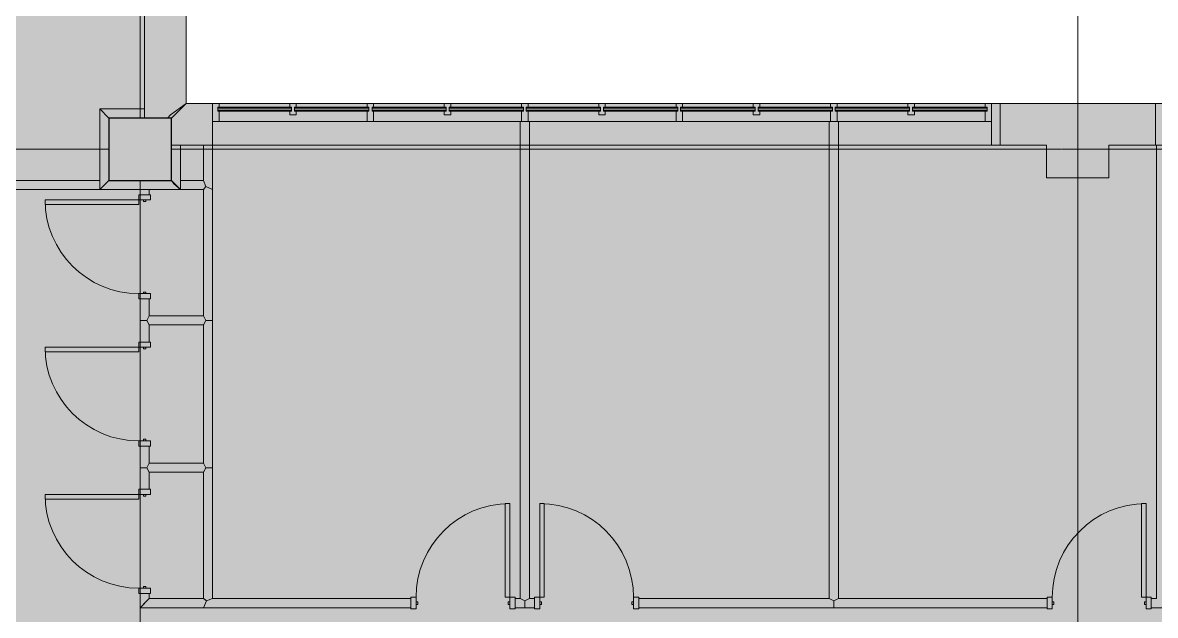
# Model space of a CAD drawing. Header units: inches. Extents: x -4451 to 2809, y -40 to 2719.
# Drawn here: x -2922.8 to -2487.9, y 1899.9 to 2127.7 of the extents above; entities that cross this region are included whole.
import ezdxf

# ---------------------------------------------------------------- set-up
doc = ezdxf.new("R2010")
doc.units = ezdxf.units.IN
doc.header["$MEASUREMENT"] = 0
doc.linetypes.add('IMPORT-CENTER2', pattern=[1.6875, 1.125, -0.1875, 0.1875, -0.1875])
doc.linetypes.add('IMPORT-CENTER2 _2_', pattern=[1.125, 0.75, -0.125, 0.125, -0.125])
for name, color, linetype, lineweight in [('7th Floor_dwg', 8, 'Continuous', 9), ('A-Bldg-Patt', 7, 'Continuous', 9), ('A-DETL-GENF', 92, 'Continuous', 9), ('A-DETL-THIN', 151, 'Continuous', 9), ('A-Door-Exst', 7, 'Continuous', 9), ('A-Glaz-Bldg', 7, 'Continuous', 9), ('A-Grid', 7, 'IMPORT-CENTER2', 9), ('A-Wall-Bldg', 7, 'Continuous', 9), ('A-Wall-Exst', 7, 'Continuous', 9), ('A-WALL-PATT', 111, 'Continuous', 18), ('core model_dwg', 8, 'Continuous', 9), ('S-COLS', 52, 'Continuous', 18)]:
    doc.layers.add(name, color=color, linetype=linetype, lineweight=lineweight)

# ---------------------------------------------------------------- blocks, each defined once
blk = doc.blocks.new('7th Floor_dwg-6970059-Level 07 DEMOLITION PLAN')
at = {"layer": 'A-Bldg-Patt'}
blk.add_hatch(color=256, dxfattribs=at).paths.add_polyline_path([(-2529.72, 2068.08), (-2505.72, 2068.08), (-2505.72, 2080.71), (-2487.9, 2080.71), (-2487.9, 2096.71), (-2547.53, 2096.71), (-2547.53, 2080.71), (-2529.72, 2080.71)], flags=0)
at = {"layer": 'A-Door-Exst', "flags": 128}
for points in [[(-2873.72, 2059.58), (-2873.72, 2061.58), (-2878.22, 2061.58), (-2878.22, 2059.58)], [(-2878.22, 2059.58), (-2878.22, 2057.83), (-2914.22, 2057.83), (-2914.22, 2059.58)], [(-2875.47, 2059.58), (-2875.47, 2058.96), (-2876.47, 2058.96), (-2876.47, 2059.58)], [(-2873.72, 2023.58), (-2873.72, 2021.58), (-2878.22, 2021.58), (-2878.22, 2023.58)], [(-2875.47, 2023.58), (-2875.47, 2024.21), (-2876.47, 2024.21), (-2876.47, 2023.58)], [(-2873.72, 2002.99), (-2873.72, 2004.99), (-2878.22, 2004.99), (-2878.22, 2002.99)], [(-2878.22, 2002.99), (-2878.22, 2001.24), (-2914.22, 2001.24), (-2914.22, 2002.99)], [(-2875.47, 2002.99), (-2875.47, 2002.36), (-2876.47, 2002.36), (-2876.47, 2002.99)], [(-2873.72, 1966.99), (-2873.72, 1964.99), (-2878.22, 1964.99), (-2878.22, 1966.99)], [(-2875.47, 1966.99), (-2875.47, 1967.61), (-2876.47, 1967.61), (-2876.47, 1966.99)], [(-2873.72, 1946.39), (-2873.72, 1948.39), (-2878.22, 1948.39), (-2878.22, 1946.39)], [(-2878.22, 1946.39), (-2878.22, 1944.64), (-2914.22, 1944.64), (-2914.22, 1946.39)], [(-2875.47, 1946.39), (-2875.47, 1945.76), (-2876.47, 1945.76), (-2876.47, 1946.39)], [(-2735.76, 1906.89), (-2737.51, 1906.89), (-2737.51, 1942.89), (-2735.76, 1942.89)], [(-2724.26, 1906.89), (-2722.51, 1906.89), (-2722.51, 1942.89), (-2724.26, 1942.89)], [(-2491.49, 1906.89), (-2493.24, 1906.89), (-2493.24, 1942.89), (-2491.49, 1942.89)], [(-2873.72, 1910.39), (-2873.72, 1908.39), (-2878.22, 1908.39), (-2878.22, 1910.39)], [(-2875.47, 1910.39), (-2875.47, 1911.01), (-2876.47, 1911.01), (-2876.47, 1910.39)], [(-2771.76, 1902.39), (-2773.76, 1902.39), (-2773.76, 1906.89), (-2771.76, 1906.89)], [(-2771.76, 1904.14), (-2771.13, 1904.14), (-2771.13, 1905.14), (-2771.76, 1905.14)], [(-2735.76, 1904.14), (-2736.38, 1904.14), (-2736.38, 1905.14), (-2735.76, 1905.14)], [(-2735.76, 1902.39), (-2733.76, 1902.39), (-2733.76, 1906.89), (-2735.76, 1906.89)], [(-2724.26, 1902.39), (-2726.26, 1902.39), (-2726.26, 1906.89), (-2724.26, 1906.89)], [(-2724.26, 1904.14), (-2723.63, 1904.14), (-2723.63, 1905.14), (-2724.26, 1905.14)], [(-2688.26, 1904.14), (-2688.88, 1904.14), (-2688.88, 1905.14), (-2688.26, 1905.14)], [(-2688.26, 1902.39), (-2686.26, 1902.39), (-2686.26, 1906.89), (-2688.26, 1906.89)], [(-2527.49, 1902.39), (-2529.49, 1902.39), (-2529.49, 1906.89), (-2527.49, 1906.89)], [(-2527.49, 1904.14), (-2526.87, 1904.14), (-2526.87, 1905.14), (-2527.49, 1905.14)], [(-2491.49, 1904.14), (-2492.12, 1904.14), (-2492.12, 1905.14), (-2491.49, 1905.14)], [(-2491.49, 1902.39), (-2489.49, 1902.39), (-2489.49, 1906.89), (-2491.49, 1906.89)]]:
    blk.add_lwpolyline(points, close=True, dxfattribs=at)
at = {"layer": 'A-Door-Exst'}
for centre, start, end in [((-2878.22, 2059.58), 180, 270), ((-2878.22, 2002.99), 180, 270), ((-2878.22, 1946.39), 180, 270), ((-2735.76, 1906.89), 90, 180), ((-2724.26, 1906.89), 0, 90), ((-2491.49, 1906.89), 90, 180)]:
    blk.add_arc(centre, 36, start, end, dxfattribs=at)
at = {"layer": 'A-Glaz-Bldg'}
for p, q in [((-2849.9, 2096.71), (-2550.78, 2096.71)), ((-2847.91, 2094.83), (-2819.56, 2094.83)), ((-2847.91, 2094.08), (-2819.56, 2094.08)), ((-2818.43, 2094.83), (-2789.83, 2094.83)), ((-2818.43, 2094.08), (-2789.83, 2094.08)), ((-2788.58, 2094.83), (-2760.23, 2094.83)), ((-2788.58, 2094.08), (-2760.23, 2094.08)), ((-2759.11, 2094.83), (-2730.51, 2094.83)), ((-2759.11, 2094.08), (-2730.51, 2094.08)), ((-2729.51, 2094.83), (-2700.91, 2094.83)), ((-2729.51, 2094.08), (-2700.91, 2094.08)), ((-2699.78, 2094.83), (-2671.24, 2094.83)), ((-2699.78, 2094.08), (-2671.24, 2094.08)), ((-2670.18, 2094.83), (-2641.58, 2094.83)), ((-2670.18, 2094.08), (-2641.58, 2094.08)), ((-2611.85, 2094.83), (-2640.45, 2094.83)), ((-2611.85, 2094.08), (-2640.45, 2094.08)), ((-2610.85, 2094.83), (-2582.25, 2094.83)), ((-2610.85, 2094.08), (-2582.25, 2094.08)), ((-2552.52, 2094.83), (-2581.12, 2094.83)), ((-2552.52, 2094.08), (-2581.12, 2094.08)), ((-2847.41, 2089.71), (-2553.27, 2089.71)), ((-2849.9, 2080.71), (-2550.78, 2080.71))]:
    blk.add_line(p, q, dxfattribs=at)
at = {"layer": 'A-Glaz-Bldg', "flags": 128}
for points in [[(-2847.41, 2095.21), (-2847.41, 2096.71), (-2849.91, 2096.71), (-2849.91, 2089.71), (-2847.41, 2089.71), (-2847.41, 2093.71)], [(-2847.41, 2096.71), (-2553.27, 2096.71), (-2553.27, 2095.21)], [(-2820.29, 2093.71), (-2819.56, 2093.71), (-2819.56, 2095.21), (-2820.25, 2095.21), (-2820.25, 2096.71), (-2817.75, 2096.71), (-2817.75, 2095.21), (-2818.43, 2095.21)], [(-2790.58, 2095.21), (-2790.58, 2096.71), (-2788.08, 2096.71), (-2788.08, 2095.21)], [(-2760.97, 2093.71), (-2760.23, 2093.71), (-2760.23, 2095.21), (-2760.92, 2095.21), (-2760.92, 2096.71), (-2758.42, 2096.71), (-2758.42, 2095.21), (-2759.11, 2095.21)], [(-2731.26, 2095.21), (-2731.26, 2096.71), (-2728.76, 2096.71), (-2728.76, 2095.21)], [(-2699.05, 2093.71), (-2699.78, 2093.71), (-2699.78, 2095.21), (-2699.09, 2095.21), (-2699.09, 2096.71), (-2701.59, 2096.71), (-2701.59, 2095.21), (-2700.91, 2095.21), (-2700.91, 2093.71), (-2701.64, 2093.71)], [(-2669.43, 2093.71), (-2669.43, 2089.71), (-2671.93, 2089.71), (-2671.93, 2093.71), (-2671.24, 2093.71), (-2671.24, 2095.21), (-2671.93, 2095.21), (-2671.93, 2096.71), (-2669.43, 2096.71), (-2669.43, 2095.21)], [(-2642.26, 2093.71), (-2642.26, 2092.3), (-2639.76, 2092.3), (-2639.76, 2093.71), (-2640.45, 2093.71), (-2640.45, 2095.21), (-2639.76, 2095.21), (-2639.76, 2096.71), (-2642.26, 2096.71), (-2642.26, 2095.21), (-2641.58, 2095.21), (-2641.58, 2093.71), (-2642.31, 2093.71)], [(-2610.1, 2093.71), (-2610.1, 2089.71), (-2612.6, 2089.71), (-2612.6, 2093.71), (-2611.91, 2093.71), (-2611.91, 2095.21), (-2612.6, 2095.21), (-2612.6, 2096.71), (-2610.1, 2096.71), (-2610.1, 2095.21)], [(-2582.98, 2093.71), (-2582.25, 2093.71), (-2582.25, 2095.21), (-2582.94, 2095.21), (-2582.94, 2096.71), (-2580.44, 2096.71), (-2580.44, 2095.21), (-2581.12, 2095.21), (-2581.12, 2093.71), (-2580.44, 2093.71), (-2580.44, 2092.3), (-2582.94, 2092.3), (-2582.94, 2093.71)], [(-2553.27, 2096.71), (-2550.77, 2096.71), (-2550.77, 2089.71), (-2553.27, 2089.71), (-2553.27, 2093.71)], [(-2819.56, 2095.21), (-2847.91, 2095.21), (-2847.91, 2093.71), (-2819.56, 2093.71)], [(-2820.25, 2093.71), (-2820.25, 2092.3), (-2817.75, 2092.3), (-2817.75, 2093.71)], [(-2817.7, 2093.71), (-2818.43, 2093.71), (-2789.83, 2093.71), (-2789.83, 2095.21), (-2818.43, 2095.21), (-2818.43, 2093.71)], [(-2788.08, 2093.71), (-2788.08, 2089.71), (-2790.58, 2089.71), (-2790.58, 2093.71)], [(-2760.23, 2095.21), (-2788.58, 2095.21), (-2788.58, 2093.71), (-2760.23, 2093.71)], [(-2760.92, 2093.71), (-2760.92, 2092.3), (-2758.42, 2092.3), (-2758.42, 2093.71)], [(-2758.37, 2093.71), (-2759.11, 2093.71), (-2730.51, 2093.71), (-2730.51, 2095.21), (-2759.11, 2095.21), (-2759.11, 2093.71)], [(-2728.76, 2093.71), (-2728.76, 2089.71), (-2731.26, 2089.71), (-2731.26, 2093.71)], [(-2700.91, 2095.21), (-2729.51, 2095.21), (-2729.51, 2093.71), (-2700.91, 2093.71)], [(-2701.59, 2093.71), (-2701.59, 2092.3), (-2699.09, 2092.3), (-2699.09, 2093.71)], [(-2671.24, 2095.21), (-2699.78, 2095.21), (-2699.78, 2093.71), (-2671.24, 2093.71)], [(-2641.58, 2095.21), (-2670.18, 2095.21), (-2670.18, 2093.71), (-2641.58, 2093.71)], [(-2640.45, 2095.21), (-2611.85, 2095.21), (-2611.85, 2093.71), (-2640.45, 2093.71)], [(-2582.25, 2095.21), (-2610.85, 2095.21), (-2610.85, 2093.71), (-2582.25, 2093.71)], [(-2581.12, 2095.21), (-2552.52, 2095.21), (-2552.52, 2093.71), (-2581.12, 2093.71)]]:
    blk.add_lwpolyline(points, dxfattribs=at)
at = {"layer": 'A-Grid'}
for p, q in [((-2517.72, 2096.71), (-2517.72, 2341.04)), ((-2877.72, 2091.08), (-2877.72, 2234.71)), ((-2517.72, 2068.08), (-2517.72, 2096.71)), ((-2889.66, 2079.08), (-3187.97, 2079.08)), ((-2529.72, 2079.08), (-2865.66, 2079.08)), ((-2505.72, 2079.08), (-2529.72, 2079.08)), ((-2157.53, 2079.08), (-2505.72, 2079.08)), ((-2877.72, 1788.15), (-2877.72, 2067.08)), ((-2517.72, 1788.15), (-2517.72, 2068.08))]:
    blk.add_line(p, q, dxfattribs=at)
at = {"layer": 'A-Wall-Bldg'}
for p, q in [((-2547.53, 2096.71), (-2550.78, 2096.71)), ((-2547.53, 2096.71), (-2547.53, 2080.71)), ((-2547.53, 2080.71), (-2547.53, 2096.71)), ((-2547.53, 2096.71), (-2487.9, 2096.71)), ((-2547.53, 2080.71), (-2547.53, 2096.71)), ((-2487.9, 2080.71), (-2487.9, 2096.71)), ((-2487.9, 2096.71), (-2487.9, 2080.71)), ((-2487.9, 2096.71), (-2487.9, 2080.71)), ((-2865.66, 2080.71), (-2849.9, 2080.71)), ((-2862.16, 2080.71), (-2865.66, 2080.71)), ((-2547.53, 2080.71), (-2529.72, 2080.71)), ((-2529.72, 2080.71), (-2547.53, 2080.71)), ((-2529.72, 2080.71), (-2529.72, 2068.08)), ((-2505.72, 2080.71), (-2487.9, 2080.71)), ((-2487.9, 2080.71), (-2505.72, 2080.71)), ((-2505.72, 2080.71), (-2505.72, 2068.08)), ((-2487.9, 2080.71), (-2483.99, 2080.71)), ((-2505.72, 2068.08), (-2529.72, 2068.08)), ((-2529.72, 2068.08), (-2505.72, 2068.08))]:
    blk.add_line(p, q, dxfattribs=at)
at = {"layer": 'A-Wall-Bldg', "flags": 128}
for points in [[(-2849.9, 2080.71), (-2849.9, 2096.71), (-2860.09, 2096.71), (-2860.09, 2132.33), (-2876.09, 2132.33), (-2876.09, 2091.08)], [(-2550.78, 2096.71), (-2550.78, 2080.71), (-2547.53, 2080.71)], [(-2505.72, 2068.08), (-2505.72, 2080.71), (-2487.9, 2080.71), (-2487.9, 2096.71), (-2547.53, 2096.71)], [(-2487.9, 2096.71), (-2547.53, 2096.71), (-2547.53, 2080.71), (-2529.72, 2080.71), (-2529.72, 2068.08), (-2529.72, 2080.71)], [(-2483.99, 2080.71), (-2483.99, 2096.71), (-2487.9, 2096.71)], [(-2876.09, 2091.08), (-2876.09, 2094.58), (-2893.22, 2094.58), (-2893.22, 2063.58), (-2862.16, 2063.58), (-2862.16, 2080.71)], [(-2889.66, 2067.08), (-2889.72, 2067.08), (-2889.72, 2091.08), (-2889.66, 2091.08)], [(-2529.72, 2068.08), (-2505.72, 2068.08), (-2505.72, 2080.71)]]:
    blk.add_lwpolyline(points, dxfattribs=at)
blk.add_lwpolyline([(-2505.72, 2068.08), (-2529.72, 2068.08), (-2529.72, 2080.71), (-2547.53, 2080.71), (-2547.53, 2096.71), (-2487.9, 2096.71), (-2487.9, 2080.71), (-2505.72, 2080.71)], close=True, dxfattribs=at)
at = {"layer": 'A-Wall-Exst', "flags": 128}
for points in [[(-2728.26, 2089.71), (-2731.76, 2089.71), (-2731.76, 1906.39), (-2733.76, 1906.39), (-2733.76, 1902.89), (-2730.01, 1902.89), (-2726.26, 1902.89), (-2726.26, 1906.39), (-2728.26, 1906.39)], [(-2609.6, 2089.71), (-2613.1, 2089.71), (-2613.1, 1906.39), (-2686.26, 1906.39), (-2686.26, 1902.89), (-2611.35, 1902.89), (-2529.49, 1902.89), (-2529.49, 1906.39), (-2609.6, 1906.39)], [(-2481.99, 1902.89), (-2481.99, 1906.39), (-2483.99, 1906.39), (-2483.99, 2080.71), (-2487.49, 2080.71), (-2487.49, 1906.39), (-2489.49, 1906.39), (-2489.49, 1902.89), (-2487.49, 1902.89)], [(-2943.71, 2067.08), (-2943.71, 2063.58), (-2893.22, 2063.58), (-2893.22, 2067.08)], [(-2877.72, 2061.58), (-2874.22, 2061.58), (-2874.22, 2063.58), (-2877.72, 2063.58)]]:
    blk.add_lwpolyline(points, close=True, dxfattribs=at)
for points in [[(-2849.9, 1956.69), (-2849.9, 2013.29), (-2849.9, 2063.58), (-2849.9, 2080.71), (-2853.4, 2080.71), (-2853.4, 2067.08), (-2862.16, 2067.08)], [(-2862.16, 2067.08), (-2862.16, 2063.58), (-2853.4, 2063.58), (-2853.4, 2015.04), (-2874.22, 2015.04), (-2874.22, 2021.58), (-2877.72, 2021.58), (-2877.72, 2013.29), (-2877.72, 2004.99), (-2874.22, 2004.99), (-2874.22, 2011.54), (-2853.4, 2011.54), (-2853.4, 1958.44), (-2874.22, 1958.44), (-2874.22, 1964.99), (-2877.72, 1964.99), (-2877.72, 1956.69), (-2877.72, 1948.39), (-2874.22, 1948.39), (-2874.22, 1954.94), (-2853.4, 1954.94), (-2853.4, 1906.39), (-2874.22, 1906.39), (-2874.22, 1908.39), (-2877.72, 1908.39), (-2877.72, 1902.89), (-2853.4, 1902.89), (-2773.76, 1902.89), (-2773.76, 1906.39), (-2849.9, 1906.39), (-2849.9, 1956.69)]]:
    blk.add_lwpolyline(points, dxfattribs=at)
at = {"layer": 'A-WALL-PATT', "color": 7, "lineweight": 9}
for p, q in [((-2860.09, 2096.71), (-2865.72, 2091.08)), ((-2865.72, 2091.08), (-2860.09, 2096.71)), ((-2849.9, 2080.71), (-2849.9, 2096.71)), ((-2550.78, 2080.71), (-2550.78, 2096.71)), ((-2547.53, 2080.71), (-2547.53, 2096.71)), ((-2876.09, 2094.58), (-2876.09, 2091.08)), ((-2862.16, 2080.71), (-2865.66, 2080.71)), ((-2893.22, 2067.08), (-2893.22, 2063.58)), ((-2877.72, 2063.58), (-2874.22, 2063.58)), ((-2877.72, 2061.58), (-2874.22, 2061.58)), ((-2877.72, 1908.39), (-2874.22, 1908.39))]:
    blk.add_line(p, q, dxfattribs=at)
at = {"layer": 'A-WALL-PATT', "color": 7, "lineweight": 9, "flags": 128}
for points in [[(-2889.72, 2091.08), (-2893.22, 2094.58)], [(-2889.72, 2067.08), (-2893.22, 2063.58)], [(-2865.66, 2067.08), (-2862.16, 2063.58)], [(-2849.9, 2063.58), (-2852.53, 2064.75), (-2853.4, 2063.58), (-2852.53, 2064.75), (-2853.4, 2067.08), (-2852.53, 2064.75)], [(-2874.22, 2011.54), (-2875.09, 2013.29), (-2874.22, 2015.04), (-2875.09, 2013.29), (-2877.72, 2013.29), (-2875.09, 2013.29)], [(-2849.9, 2013.29), (-2852.53, 2013.29), (-2853.4, 2011.54), (-2852.53, 2013.29), (-2853.4, 2015.04), (-2852.53, 2013.29)], [(-2874.22, 1954.94), (-2875.09, 1956.69), (-2874.22, 1958.44), (-2875.09, 1956.69), (-2877.72, 1956.69), (-2875.09, 1956.69)], [(-2849.9, 1956.69), (-2852.24, 1956.69), (-2852.53, 1956.69), (-2853.4, 1954.94), (-2852.53, 1956.69), (-2853.4, 1958.44), (-2852.53, 1956.69)], [(-2874.22, 1906.39), (-2877.72, 1902.89), (-2875.09, 1905.51)], [(-2849.9, 1906.39), (-2852.24, 1905.51), (-2853.4, 1902.89), (-2852.24, 1905.51), (-2853.4, 1906.39), (-2852.53, 1905.73), (-2852.24, 1905.51)], [(-2731.76, 1906.39), (-2730.01, 1905.51), (-2730.01, 1902.89), (-2730.01, 1905.51), (-2728.26, 1906.39), (-2730.01, 1905.51)], [(-2613.1, 1906.39), (-2611.35, 1905.51), (-2611.35, 1902.89), (-2611.35, 1905.51), (-2609.6, 1906.39), (-2611.35, 1905.51)]]:
    blk.add_lwpolyline(points, close=True, dxfattribs=at)
for points in [[(-2728.26, 2089.71), (-2730.01, 2089.71), (-2731.76, 2089.71)], [(-2609.6, 2089.71), (-2611.35, 2089.71), (-2613.1, 2089.71)], [(-2853.4, 2080.71), (-2852.53, 2080.71), (-2849.9, 2080.71)], [(-2862.16, 2067.08), (-2862.16, 2064.75), (-2862.16, 2063.58)], [(-2877.72, 2021.58), (-2875.09, 2021.58), (-2874.22, 2021.58)], [(-2877.72, 2004.99), (-2875.09, 2004.99), (-2874.22, 2004.99)], [(-2877.72, 1964.99), (-2875.09, 1964.99), (-2874.22, 1964.99)], [(-2877.72, 1948.39), (-2875.09, 1948.39), (-2874.22, 1948.39)], [(-2773.76, 1902.89), (-2773.76, 1905.51), (-2773.76, 1906.39)], [(-2733.76, 1902.89), (-2733.76, 1905.51), (-2733.76, 1906.39)], [(-2726.26, 1902.89), (-2726.26, 1905.51), (-2726.26, 1906.39)], [(-2686.26, 1902.89), (-2686.26, 1905.51), (-2686.26, 1906.39)], [(-2529.49, 1902.89), (-2529.49, 1905.51), (-2529.49, 1906.39)], [(-2489.49, 1902.89), (-2489.49, 1905.51), (-2489.49, 1906.39)]]:
    blk.add_lwpolyline(points, dxfattribs=at)
blk = doc.blocks.new('Concrete-Rectangular-Column - 24 x 24-6974123-Level 07 DEMOLITION PLAN')
at = {"layer": 'S-COLS', "lineweight": 9}
blk.add_hatch(color=7, dxfattribs=at).paths.add_polyline_path([(-12, -12), (12, -12), (12, 12), (-12, 12)], flags=0)
at = {"layer": 'S-COLS', "color": 8, "lineweight": 30}
for p, q in [((12, 12), (-12, 12)), ((-12, 12), (-12, -12)), ((12, -12), (12, 12)), ((-12, -12), (12, -12))]:
    blk.add_line(p, q, dxfattribs=at)
blk = doc.blocks.new('core model_dwg_1300 Eye - 5th Floor-6996771-Level 07 DEMOLITION PLAN')
at = {"layer": 'A-Glaz-Bldg'}
for p, q in [((-2849.9, 2096.71), (-2550.78, 2096.71)), ((-2847.91, 2094.83), (-2819.56, 2094.83)), ((-2847.91, 2094.08), (-2819.56, 2094.08)), ((-2818.43, 2094.83), (-2789.83, 2094.83)), ((-2818.43, 2094.08), (-2789.83, 2094.08)), ((-2788.58, 2094.83), (-2760.23, 2094.83)), ((-2788.58, 2094.08), (-2760.23, 2094.08)), ((-2759.11, 2094.83), (-2730.51, 2094.83)), ((-2759.11, 2094.08), (-2730.51, 2094.08)), ((-2729.51, 2094.83), (-2700.91, 2094.83)), ((-2729.51, 2094.08), (-2700.91, 2094.08)), ((-2699.78, 2094.83), (-2671.24, 2094.83)), ((-2699.78, 2094.08), (-2671.24, 2094.08)), ((-2670.18, 2094.83), (-2641.58, 2094.83)), ((-2670.18, 2094.08), (-2641.58, 2094.08)), ((-2611.85, 2094.83), (-2640.45, 2094.83)), ((-2611.85, 2094.08), (-2640.45, 2094.08)), ((-2610.85, 2094.83), (-2582.25, 2094.83)), ((-2610.85, 2094.08), (-2582.25, 2094.08)), ((-2552.52, 2094.83), (-2581.12, 2094.83)), ((-2552.52, 2094.08), (-2581.12, 2094.08)), ((-2847.41, 2089.71), (-2553.27, 2089.71)), ((-2849.9, 2080.71), (-2550.78, 2080.71))]:
    blk.add_line(p, q, dxfattribs=at)
at = {"layer": 'A-Glaz-Bldg', "flags": 128}
for points in [[(-2847.41, 2095.21), (-2847.41, 2096.71), (-2849.91, 2096.71), (-2849.91, 2089.71), (-2847.41, 2089.71), (-2847.41, 2093.71)], [(-2847.41, 2096.71), (-2553.27, 2096.71), (-2553.27, 2095.21)], [(-2820.29, 2093.71), (-2819.56, 2093.71), (-2819.56, 2095.21), (-2820.25, 2095.21), (-2820.25, 2096.71), (-2817.75, 2096.71), (-2817.75, 2095.21), (-2818.43, 2095.21)], [(-2790.58, 2095.21), (-2790.58, 2096.71), (-2788.08, 2096.71), (-2788.08, 2095.21)], [(-2760.97, 2093.71), (-2760.23, 2093.71), (-2760.23, 2095.21), (-2760.92, 2095.21), (-2760.92, 2096.71), (-2758.42, 2096.71), (-2758.42, 2095.21), (-2759.11, 2095.21)], [(-2731.26, 2095.21), (-2731.26, 2096.71), (-2728.76, 2096.71), (-2728.76, 2095.21)], [(-2699.05, 2093.71), (-2699.78, 2093.71), (-2699.78, 2095.21), (-2699.09, 2095.21), (-2699.09, 2096.71), (-2701.59, 2096.71), (-2701.59, 2095.21), (-2700.91, 2095.21), (-2700.91, 2093.71), (-2701.64, 2093.71)], [(-2669.43, 2093.71), (-2669.43, 2089.71), (-2671.93, 2089.71), (-2671.93, 2093.71), (-2671.24, 2093.71), (-2671.24, 2095.21), (-2671.93, 2095.21), (-2671.93, 2096.71), (-2669.43, 2096.71), (-2669.43, 2095.21)], [(-2642.26, 2093.71), (-2642.26, 2092.3), (-2639.76, 2092.3), (-2639.76, 2093.71), (-2640.45, 2093.71), (-2640.45, 2095.21), (-2639.76, 2095.21), (-2639.76, 2096.71), (-2642.26, 2096.71), (-2642.26, 2095.21), (-2641.58, 2095.21), (-2641.58, 2093.71), (-2642.31, 2093.71)], [(-2610.1, 2093.71), (-2610.1, 2089.71), (-2612.6, 2089.71), (-2612.6, 2093.71), (-2611.91, 2093.71), (-2611.91, 2095.21), (-2612.6, 2095.21), (-2612.6, 2096.71), (-2610.1, 2096.71), (-2610.1, 2095.21)], [(-2582.98, 2093.71), (-2582.25, 2093.71), (-2582.25, 2095.21), (-2582.94, 2095.21), (-2582.94, 2096.71), (-2580.44, 2096.71), (-2580.44, 2095.21), (-2581.12, 2095.21), (-2581.12, 2093.71), (-2580.44, 2093.71), (-2580.44, 2092.3), (-2582.94, 2092.3), (-2582.94, 2093.71)], [(-2553.27, 2096.71), (-2550.77, 2096.71), (-2550.77, 2089.71), (-2553.27, 2089.71), (-2553.27, 2093.71)], [(-2819.56, 2095.21), (-2847.91, 2095.21), (-2847.91, 2093.71), (-2819.56, 2093.71)], [(-2820.25, 2093.71), (-2820.25, 2092.3), (-2817.75, 2092.3), (-2817.75, 2093.71)], [(-2817.7, 2093.71), (-2818.43, 2093.71), (-2789.83, 2093.71), (-2789.83, 2095.21), (-2818.43, 2095.21), (-2818.43, 2093.71)], [(-2788.08, 2093.71), (-2788.08, 2089.71), (-2790.58, 2089.71), (-2790.58, 2093.71)], [(-2760.23, 2095.21), (-2788.58, 2095.21), (-2788.58, 2093.71), (-2760.23, 2093.71)], [(-2760.92, 2093.71), (-2760.92, 2092.3), (-2758.42, 2092.3), (-2758.42, 2093.71)], [(-2758.37, 2093.71), (-2759.11, 2093.71), (-2730.51, 2093.71), (-2730.51, 2095.21), (-2759.11, 2095.21), (-2759.11, 2093.71)], [(-2728.76, 2093.71), (-2728.76, 2089.71), (-2731.26, 2089.71), (-2731.26, 2093.71)], [(-2700.91, 2095.21), (-2729.51, 2095.21), (-2729.51, 2093.71), (-2700.91, 2093.71)], [(-2701.59, 2093.71), (-2701.59, 2092.3), (-2699.09, 2092.3), (-2699.09, 2093.71)], [(-2671.24, 2095.21), (-2699.78, 2095.21), (-2699.78, 2093.71), (-2671.24, 2093.71)], [(-2641.58, 2095.21), (-2670.18, 2095.21), (-2670.18, 2093.71), (-2641.58, 2093.71)], [(-2640.45, 2095.21), (-2611.85, 2095.21), (-2611.85, 2093.71), (-2640.45, 2093.71)], [(-2582.25, 2095.21), (-2610.85, 2095.21), (-2610.85, 2093.71), (-2582.25, 2093.71)], [(-2581.12, 2095.21), (-2552.52, 2095.21), (-2552.52, 2093.71), (-2581.12, 2093.71)]]:
    blk.add_lwpolyline(points, dxfattribs=at)
at = {"layer": 'A-Grid', "linetype": 'IMPORT-CENTER2 _2_'}
for p, q in [((-2877.72, 2091.08), (-2877.72, 2341.04)), ((-2517.72, 1788.15), (-2517.72, 2341.04)), ((-2889.66, 2079.08), (-3187.97, 2079.08)), ((89.38, 2079.08), (-2865.66, 2079.08)), ((-2877.72, 1788.15), (-2877.72, 2067.08))]:
    blk.add_line(p, q, dxfattribs=at)
at = {"layer": 'A-Wall-Bldg'}
for p, q in [((-2547.53, 2096.71), (-2547.53, 2080.71)), ((-2547.53, 2096.71), (-2487.9, 2096.71)), ((-2865.66, 2080.71), (-2849.9, 2080.71)), ((-2862.16, 2080.71), (-2865.66, 2080.71)), ((-2547.53, 2080.71), (-2529.72, 2080.71)), ((-2505.72, 2080.71), (-2487.9, 2080.71)), ((-2529.72, 2068.08), (-2505.72, 2068.08))]:
    blk.add_line(p, q, dxfattribs=at)
at = {"layer": 'A-Wall-Bldg', "flags": 128}
for points in [[(-2849.9, 2080.71), (-2849.9, 2096.71), (-2860.09, 2096.71), (-2860.09, 2132.33), (-2876.09, 2132.33), (-2876.09, 2091.08)], [(-2547.53, 2080.71), (-2547.53, 2096.71), (-2487.9, 2096.71), (-2487.9, 2080.71)], [(-2876.09, 2091.08), (-2876.09, 2094.58), (-2893.22, 2094.58), (-2893.22, 2063.58), (-2862.16, 2063.58), (-2862.16, 2080.71)], [(-2889.66, 2067.08), (-2889.72, 2067.08), (-2889.72, 2091.08), (-2889.66, 2091.08)], [(-2529.72, 2068.08), (-2529.72, 2080.71), (-2547.53, 2080.71)], [(-2505.72, 2080.71), (-2505.72, 2068.08), (-2529.72, 2068.08), (-2529.72, 2080.71)], [(-2487.9, 2080.71), (-2505.72, 2080.71), (-2505.72, 2068.08)]]:
    blk.add_lwpolyline(points, dxfattribs=at)
blk.add_lwpolyline([(-2550.78, 2096.71), (-2550.78, 2080.71), (-2547.53, 2080.71), (-2547.53, 2096.71)], close=True, dxfattribs=at)
at = {"layer": 'A-WALL-PATT', "color": 7, "lineweight": 9}
for p, q in [((-2550.78, 2080.71), (-2550.78, 2096.71)), ((-2547.53, 2096.71), (-2547.53, 2080.71)), ((-2876.09, 2094.58), (-2876.09, 2091.08))]:
    blk.add_line(p, q, dxfattribs=at)
at = {"layer": 'A-WALL-PATT', "color": 7, "lineweight": 9, "flags": 128}
for points in [[(-2860.09, 2096.71), (-2866.09, 2092.31), (-2867.15, 2091.08)], [(-2867.15, 2091.08), (-2866.09, 2092.31), (-2860.09, 2096.71)], [(-2849.9, 2096.71), (-2849.9, 2092.31), (-2849.9, 2080.71)], [(-2865.66, 2080.71), (-2864.7, 2080.71), (-2862.16, 2080.71)]]:
    blk.add_lwpolyline(points, dxfattribs=at)
for points in [[(-2893.22, 2094.58), (-2889.72, 2091.08)], [(-2893.22, 2063.58), (-2891.03, 2065.77), (-2889.72, 2067.08)], [(-2865.66, 2067.08), (-2864.7, 2065.77), (-2862.16, 2063.58), (-2864.7, 2065.77)]]:
    blk.add_lwpolyline(points, close=True, dxfattribs=at)
blk = doc.blocks.new('core model_dwg-6996768-Level 07 DEMOLITION PLAN')
blk.add_blockref('core model_dwg_1300 Eye - 5th Floor-6996771-Level 07 DEMOLITION PLAN', (0, 0))

msp = doc.modelspace()

# ---------------------------------------------------------------- hatches: boundary and pattern name
at = {"layer": 'A-DETL-GENF'}
h = msp.add_hatch(color=9, dxfattribs=at)
h.paths.add_polyline_path([(-46.99, 364.9), (17.53, 364.9), (17.53, 682.08), (1.53, 682.08), (1.53, 699.9), (-11.09, 699.9), (-11.09, 723.9), (1.53, 723.9), (1.53, 741.71), (17.53, 741.71), (17.53, 1043.71), (-295.09, 1043.71), (-295.09, 1026.58), (-295.24, 1026.23), (-295.59, 1026.08), (-336.59, 1026.08), (-336.59, 1010.58), (-367.41, 1010.58), (-367.41, 1041.58), (-352.09, 1041.58), (-352.09, 1083.08), (-334.47, 1083.08), (-334.47, 1325.08), (-350.47, 1325.08), (-350.47, 1342.9), (-363.09, 1342.9), (-363.09, 1366.9), (-350.47, 1366.9), (-350.47, 1384.71), (-334.47, 1384.71), (-334.47, 1685.08), (-350.47, 1685.08), (-350.47, 1702.9), (-363.09, 1702.9), (-363.09, 1726.9), (-350.47, 1726.9), (-350.47, 1744.71), (-334.47, 1744.71), (-334.47, 2045.08), (-350.47, 2045.08), (-350.47, 2067.08), (-364.09, 2067.08), (-364.09, 2080.71), (-387.53, 2080.71), (-387.53, 2096.71), (-687.9, 2096.71), (-687.9, 1934.23), (-653.72, 1934.23), (-653.72, 1008.9), (-717.72, 1008.9), (-717.72, 1012.9), (-657.72, 1012.9), (-657.72, 1930.23), (-691.9, 1930.23), (-691.9, 2080.71), (-705.72, 2080.71), (-705.72, 2068.08), (-729.72, 2068.08), (-729.72, 2080.71), (-747.53, 2080.71), (-747.53, 2096.71), (-1047.9, 2096.71), (-1047.9, 2080.71), (-1065.72, 2080.71), (-1065.72, 2068.08), (-1089.72, 2068.08), (-1089.72, 2080.71), (-1107.53, 2080.71), (-1107.53, 2096.71), (-1414.47, 2096.71), (-1414.47, 2080.71), (-1437.9, 2080.71), (-1437.9, 2061.08), (-1467.53, 2061.08), (-1467.53, 1854.9), (-2127.9, 1854.9), (-2127.9, 2061.08), (-2157.53, 2061.08), (-2157.53, 2080.71), (-2180.97, 2080.71), (-2180.97, 2096.71), (-2487.9, 2096.71), (-2487.9, 2080.71), (-2505.72, 2080.71), (-2505.72, 2068.08), (-2529.72, 2068.08), (-2529.72, 2080.71), (-2547.53, 2080.71), (-2547.53, 2096.71), (-2860.09, 2096.71), (-2860.09, 2260.21), (-3613.29, 2260.21), (-3613.29, 1886.27), (-3565.29, 1886.27), (-3565.29, 1702.15), (-3538.29, 1702.15), (-3538.29, 1641.65), (-3565.29, 1641.65), (-3565.29, 1462.15), (-3538.29, 1462.15), (-3538.29, 1401.65), (-3565.29, 1401.65), (-3565.29, 1222.15), (-3538.29, 1222.15), (-3538.29, 1161.65), (-3565.29, 1161.65), (-3565.29, 982.15), (-3538.29, 982.15), (-3538.29, 921.65), (-3565.29, 921.65), (-3565.29, 737.52), (-3613.29, 737.52), (-3613.29, 364.9), (-3212.09, 364.9), (-3212.09, 412.9), (-3027.97, 412.9), (-3027.97, 439.9), (-2967.47, 439.9), (-2967.47, 412.9), (-2787.97, 412.9), (-2787.97, 439.9), (-2727.47, 439.9), (-2727.47, 412.9), (-2547.97, 412.9), (-2547.97, 439.9), (-2487.47, 439.9), (-2487.47, 412.9), (-2307.97, 412.9), (-2307.97, 439.9), (-2247.47, 439.9), (-2247.47, 412.9), (-2067.97, 412.9), (-2067.97, 439.9), (-2007.47, 439.9), (-2007.47, 412.9), (-1827.97, 412.9), (-1827.97, 439.9), (-1767.47, 439.9), (-1767.47, 412.9), (-1587.97, 412.9), (-1587.97, 439.9), (-1527.47, 439.9), (-1527.47, 412.9), (-1347.97, 412.9), (-1347.97, 439.9), (-1287.47, 439.9), (-1287.47, 412.9), (-1107.97, 412.9), (-1107.97, 439.9), (-1047.47, 439.9), (-1047.47, 412.9), (-867.97, 412.9), (-867.97, 439.9), (-807.47, 439.9), (-807.47, 412.9), (-627.97, 412.9), (-627.97, 439.9), (-567.47, 439.9), (-567.47, 412.9), (-383.34, 412.9), (-383.34, 364.9), (-48.49, 364.9)], flags=0)
h.paths.add_polyline_path([(-3584.77, 369.4), (-3608.77, 369.4), (-3608.77, 393.4), (-3584.77, 393.4), (-3584.77, 378.52)], flags=0)
h.paths.add_polyline_path([(-10.97, 376.27), (-10.97, 400.27), (13.03, 400.27), (13.03, 376.27)], flags=0)
h.paths.add_polyline_path([(-345.72, 378.52), (-369.72, 378.52), (-369.72, 429.9), (-345.72, 429.9), (-345.72, 408.39)], flags=0)
h.paths.add_polyline_path([(-3249.72, 378.52), (-3249.72, 429.9), (-3225.72, 429.9), (-3225.72, 378.52)], flags=0)
h.paths.add_polyline_path([(-3599.66, 699.9), (-3599.66, 723.9), (-3548.29, 723.9), (-3548.29, 699.9), (-3570.14, 699.9)], flags=0)
h.paths.add_polyline_path([(-345.72, 778.9), (-369.72, 778.9), (-369.72, 802.9), (-345.72, 802.9)], flags=0)
h.paths.add_polyline_path([(-1799.72, 778.9), (-1809.72, 778.9), (-1809.72, 802.9), (-1785.72, 802.9), (-1785.72, 778.9), (-1795.72, 778.9)], flags=0)
h.paths.add_polyline_path([(-1569.72, 778.9), (-1569.72, 802.9), (-1545.72, 802.9), (-1545.72, 778.9)], flags=0)
h.paths.add_polyline_path([(-2517.72, 778.9), (-2541.72, 778.9), (-2541.72, 802.9), (-2517.72, 802.9)], flags=0)
h.paths.add_polyline_path([(-2877.72, 778.9), (-2877.72, 802.9), (-2853.72, 802.9), (-2853.72, 778.9)], flags=0)
h.paths.add_polyline_path([(-2049.72, 778.9), (-2049.72, 802.9), (-2025.72, 802.9), (-2025.72, 778.9)], flags=0)
h.paths.add_polyline_path([(-741.72, 778.9), (-741.72, 802.9), (-717.72, 802.9), (-717.72, 778.9)], flags=0)
h.paths.add_polyline_path([(-1321.72, 778.9), (-1321.72, 802.9), (-1297.72, 802.9), (-1297.72, 778.9)], flags=0)
h.paths.add_polyline_path([(-2297.72, 778.9), (-2297.72, 802.9), (-2273.72, 802.9), (-2273.72, 778.9)], flags=0)
h.paths.add_polyline_path([(-1053.72, 778.9), (-1077.72, 778.9), (-1077.72, 802.9), (-1053.72, 802.9)], flags=0)
h.paths.add_polyline_path([(-3211.97, 778.9), (-3211.97, 802.9), (-3187.97, 802.9), (-3187.97, 778.9)], flags=0)
h.paths.add_polyline_path([(-2541.72, 941.4), (-2877.72, 941.4), (-2877.72, 1015.27), (-2878.47, 1015.27), (-2878.47, 1016.77), (-2876.97, 1016.77), (-2876.97, 1017.27), (-2875.47, 1017.27), (-2875.47, 1016.77), (-2873.47, 1016.77), (-2873.47, 1015.27), (-2874.22, 1015.27), (-2874.22, 1012.9), (-2850.22, 1012.9), (-2850.22, 988.9), (-2874.22, 988.9), (-2874.22, 944.9), (-2748.22, 944.9), (-2748.22, 1072.9), (-2874.22, 1072.9), (-2874.22, 1054.52), (-2873.47, 1054.52), (-2873.47, 1053.02), (-2875.47, 1053.02), (-2875.47, 1052.52), (-2876.97, 1052.52), (-2876.97, 1053.02), (-2878.47, 1053.02), (-2878.47, 1054.52), (-2877.72, 1054.52), (-2877.72, 1080.9), (-2517.72, 1080.9), (-2517.72, 941.4), (-2529.72, 941.4)], flags=0)
h.paths.add_polyline_path([(-2541.72, 944.9), (-2529.72, 944.9), (-2529.72, 967.9), (-2532.47, 967.9), (-2532.47, 972.4), (-2735.97, 972.4), (-2735.97, 945.15), (-2736.22, 945.15), (-2736.22, 944.9), (-2735.97, 944.9)], flags=0)
h.paths.add_polyline_path([(-847.22, 945.15), (-859.47, 945.15), (-859.47, 981.15), (-847.22, 981.15), (-847.22, 955.77)], flags=0)
h.paths.add_polyline_path([(-1075.22, 967.9), (-1075.22, 1003.9), (-1062.97, 1003.9), (-1062.97, 967.9)], flags=0)
h.paths.add_polyline_path([(-2532.47, 975.9), (-2532.47, 1003.9), (-2529.72, 1003.9), (-2529.72, 1042.4), (-2532.47, 1042.4), (-2532.47, 1072.9), (-2735.97, 1072.9), (-2735.97, 1036.9), (-2736.22, 1036.9), (-2736.22, 981.15), (-2735.97, 981.15), (-2735.97, 975.9), (-2693.6, 975.9)], flags=0)
h.paths.add_polyline_path([(-745.22, 988.9), (-745.22, 1012.9), (-721.22, 1012.9), (-721.22, 988.9)], flags=0)
h.paths.add_polyline_path([(-1321.72, 1012.9), (-1321.72, 1018.9), (-1329.72, 1018.9), (-1329.72, 1038.9), (-1545.72, 1038.9), (-1545.72, 1018.9), (-1569.72, 1018.9), (-1569.72, 1038.9), (-1785.72, 1038.9), (-1785.72, 1018.9), (-1809.72, 1018.9), (-1809.72, 1042.9), (-1799.72, 1042.9), (-1799.72, 1402.9), (-1809.72, 1402.9), (-1809.72, 1426.9), (-1799.72, 1426.9), (-1799.72, 1790.9), (-1795.72, 1790.9), (-1795.72, 1426.9), (-1785.72, 1426.9), (-1785.72, 1402.9), (-1795.72, 1402.9), (-1795.72, 1042.9), (-1141.72, 1042.9), (-1141.72, 1119.4), (-1137.72, 1119.4), (-1137.72, 1038.9), (-1305.72, 1038.9), (-1305.72, 1036.9), (-1297.72, 1036.9), (-1297.72, 1012.9), (-1305.72, 1012.9)], flags=0)
h.paths.add_polyline_path([(-1.41, 1013.9), (-10.97, 1013.9), (-10.97, 1037.9), (13.03, 1037.9), (13.03, 1013.9), (1.53, 1013.9)], flags=0)
h.paths.add_polyline_path([(-2289.72, 1018.9), (-2289.72, 1042.9), (-2265.72, 1042.9), (-2265.72, 1018.9), (-2273.72, 1018.9)], flags=0)
h.paths.add_polyline_path([(-2049.72, 1018.9), (-2049.72, 1042.9), (-2025.72, 1042.9), (-2025.72, 1018.9)], flags=0)
h.paths.add_polyline_path([(-3187.97, 1018.9), (-3211.97, 1018.9), (-3211.97, 1042.9), (-3187.97, 1042.9)], flags=0)
h.paths.add_polyline_path([(-859.47, 1036.9), (-859.47, 1072.9), (-847.22, 1072.9), (-847.22, 1036.9)], flags=0)
h.paths.add_polyline_path([(-1075.22, 1042.4), (-1075.22, 1078.4), (-1062.97, 1078.4), (-1062.97, 1042.4)], flags=0)
h.paths.add_polyline_path([(-1141.72, 1182.4), (-1141.72, 1457.9), (-1137.72, 1457.9), (-1137.72, 1182.4)], flags=0)
h.paths.add_polyline_path([(-823.98, 1220.9), (-1077.72, 1220.9), (-1077.72, 1353.94), (-1078.47, 1353.94), (-1078.47, 1355.44), (-1076.97, 1355.44), (-1076.97, 1355.94), (-1075.47, 1355.94), (-1075.47, 1355.44), (-1068.97, 1355.44), (-1068.97, 1353.94), (-1069.72, 1353.94), (-1069.72, 1325.9), (-987.72, 1325.9), (-987.72, 1403.82), (-994.28, 1403.82), (-994.28, 1403.07), (-995.78, 1403.07), (-995.78, 1404.57), (-996.28, 1404.57), (-996.28, 1406.57), (-995.78, 1406.57), (-995.78, 1408.07), (-994.28, 1408.07), (-994.28, 1407.32), (-987.72, 1407.32), (-987.72, 1429.9), (-1051.22, 1429.9), (-1051.22, 1407.32), (-1045.65, 1407.32), (-1045.65, 1408.07), (-1044.15, 1408.07), (-1044.15, 1406.57), (-1043.65, 1406.57), (-1043.65, 1404.57), (-1044.15, 1404.57), (-1044.15, 1403.07), (-1045.65, 1403.07), (-1045.65, 1403.82), (-1069.72, 1403.82), (-1069.72, 1393.19), (-1068.97, 1393.19), (-1068.97, 1391.69), (-1075.47, 1391.69), (-1075.47, 1391.19), (-1076.97, 1391.19), (-1076.97, 1391.69), (-1078.47, 1391.69), (-1078.47, 1393.19), (-1077.72, 1393.19), (-1077.72, 1478.27), (-1078.47, 1478.27), (-1078.47, 1479.77), (-1071.97, 1479.77), (-1071.97, 1480.27), (-1070.47, 1480.27), (-1070.47, 1479.77), (-1068.97, 1479.77), (-1068.97, 1478.27), (-1069.72, 1478.27), (-1069.72, 1433.4), (-901.83, 1433.4), (-901.83, 1521.9), (-1069.72, 1521.9), (-1069.72, 1517.52), (-1068.97, 1517.52), (-1068.97, 1516.02), (-1070.47, 1516.02), (-1070.47, 1515.52), (-1071.97, 1515.52), (-1071.97, 1516.02), (-1078.47, 1516.02), (-1078.47, 1517.52), (-1077.72, 1517.52), (-1077.72, 1577.4), (-1078.08, 1577.4), (-1078.08, 1708.15), (-1077.72, 1708.15), (-1077.72, 1762.15), (-1069.72, 1762.15), (-1069.72, 1744.15), (-1062.97, 1744.15), (-1062.97, 1708.15), (-732.47, 1708.15), (-732.47, 1744.15), (-720.22, 1744.15), (-720.22, 1708.15), (-717.72, 1708.15), (-717.72, 1696.15), (-714.97, 1696.15), (-714.97, 1692.27), (-714.22, 1692.27), (-714.22, 1690.77), (-717.72, 1690.77), (-717.72, 1654.52), (-714.22, 1654.52), (-714.22, 1653.02), (-714.97, 1653.02), (-714.97, 1613.77), (-714.22, 1613.77), (-714.22, 1612.27), (-717.72, 1612.27), (-717.72, 1576.02), (-714.22, 1576.02), (-714.22, 1574.52), (-714.97, 1574.52), (-714.97, 1536.9), (-717.72, 1536.9), (-717.72, 1429.9), (-733.72, 1429.9), (-733.72, 1387.9), (-717.72, 1387.9), (-717.72, 1380.77), (-716.97, 1380.77), (-716.97, 1379.27), (-718.47, 1379.27), (-718.47, 1378.77), (-719.97, 1378.77), (-719.97, 1379.27), (-721.97, 1379.27), (-721.97, 1380.77), (-721.22, 1380.77), (-721.22, 1384.4), (-752.72, 1384.4), (-752.72, 1348.4), (-721.22, 1348.4), (-721.22, 1352.9), (-717.72, 1352.9), (-717.72, 1272.52), (-716.97, 1272.52), (-716.97, 1271.02), (-718.97, 1271.02), (-718.97, 1270.52), (-720.47, 1270.52), (-720.47, 1271.02), (-721.97, 1271.02), (-721.97, 1272.52), (-721.22, 1272.52), (-721.22, 1275.15), (-756.22, 1275.15), (-756.22, 1420.4), (-847.22, 1420.4), (-847.22, 1228.9), (-721.22, 1228.9), (-721.22, 1233.27), (-721.97, 1233.27), (-721.97, 1234.77), (-720.47, 1234.77), (-720.47, 1235.27), (-718.97, 1235.27), (-718.97, 1234.77), (-716.97, 1234.77), (-716.97, 1233.27), (-717.72, 1233.27), (-717.72, 1220.9), (-795.28, 1220.9)], flags=0)
h.paths.add_polyline_path([(-2525.72, 1220.9), (-2877.72, 1220.9), (-2877.72, 1234.27), (-2878.47, 1234.27), (-2878.47, 1235.77), (-2876.47, 1235.77), (-2876.47, 1236.27), (-2874.97, 1236.27), (-2874.97, 1235.77), (-2873.47, 1235.77), (-2873.47, 1234.27), (-2874.22, 1234.27), (-2874.22, 1228.9), (-2748.22, 1228.9), (-2748.22, 1419.9), (-2839.22, 1419.9), (-2839.22, 1275.15), (-2874.22, 1275.15), (-2874.22, 1273.52), (-2873.47, 1273.52), (-2873.47, 1272.02), (-2874.97, 1272.02), (-2874.97, 1271.52), (-2876.47, 1271.52), (-2876.47, 1272.02), (-2878.47, 1272.02), (-2878.47, 1273.52), (-2877.72, 1273.52), (-2877.72, 1352.77), (-2878.47, 1352.77), (-2878.47, 1354.27), (-2876.97, 1354.27), (-2876.97, 1354.77), (-2875.47, 1354.77), (-2875.47, 1354.27), (-2873.47, 1354.27), (-2873.47, 1352.77), (-2874.22, 1352.77), (-2874.22, 1348.4), (-2842.72, 1348.4), (-2842.72, 1384.4), (-2874.22, 1384.4), (-2874.22, 1380.02), (-2873.47, 1380.02), (-2873.47, 1378.52), (-2875.47, 1378.52), (-2875.47, 1378.02), (-2876.97, 1378.02), (-2876.97, 1378.52), (-2878.47, 1378.52), (-2878.47, 1380.02), (-2877.72, 1380.02), (-2877.72, 1387.9), (-2842.72, 1387.9), (-2842.72, 1405.9), (-2853.29, 1405.9), (-2853.29, 1423.9), (-2842.72, 1423.9), (-2842.72, 1429.9), (-2877.72, 1429.9), (-2877.72, 1573.27), (-2878.47, 1573.27), (-2878.47, 1574.77), (-2877.72, 1574.77), (-2877.72, 1611.02), (-2878.47, 1611.02), (-2878.47, 1612.52), (-2877.72, 1612.52), (-2877.72, 1652.52), (-2878.47, 1652.52), (-2878.47, 1654.02), (-2877.72, 1654.02), (-2877.72, 1690.27), (-2878.47, 1690.27), (-2878.47, 1691.77), (-2877.72, 1691.77), (-2877.72, 1788.15), (-2517.72, 1788.15), (-2517.72, 1517.52), (-2516.97, 1517.52), (-2516.97, 1516.02), (-2523.47, 1516.02), (-2523.47, 1515.52), (-2524.97, 1515.52), (-2524.97, 1516.02), (-2526.47, 1516.02), (-2526.47, 1517.52), (-2525.72, 1517.52), (-2525.72, 1521.9), (-2693.6, 1521.9), (-2693.6, 1433.4), (-2537.85, 1433.4), (-2537.85, 1473.9), (-2525.72, 1473.9), (-2525.72, 1478.27), (-2526.47, 1478.27), (-2526.47, 1479.77), (-2524.97, 1479.77), (-2524.97, 1480.27), (-2523.47, 1480.27), (-2523.47, 1479.77), (-2516.97, 1479.77), (-2516.97, 1478.27), (-2517.72, 1478.27), (-2517.72, 1394.19), (-2516.97, 1394.19), (-2516.97, 1392.69), (-2518.47, 1392.69), (-2518.47, 1392.19), (-2519.97, 1392.19), (-2519.97, 1392.69), (-2526.47, 1392.69), (-2526.47, 1394.19), (-2525.72, 1394.19), (-2525.72, 1403.82), (-2549.78, 1403.82), (-2549.78, 1403.07), (-2551.28, 1403.07), (-2551.28, 1404.57), (-2551.78, 1404.57), (-2551.78, 1406.57), (-2551.28, 1406.57), (-2551.28, 1408.07), (-2549.78, 1408.07), (-2549.78, 1407.32), (-2544.72, 1407.32), (-2544.72, 1429.4), (-2544.22, 1429.4), (-2544.22, 1429.9), (-2607.72, 1429.9), (-2607.72, 1407.32), (-2601.15, 1407.32), (-2601.15, 1408.07), (-2599.65, 1408.07), (-2599.65, 1406.57), (-2599.15, 1406.57), (-2599.15, 1404.57), (-2599.65, 1404.57), (-2599.65, 1403.07), (-2601.15, 1403.07), (-2601.15, 1403.82), (-2607.72, 1403.82), (-2607.72, 1325.9), (-2525.72, 1325.9), (-2525.72, 1354.94), (-2526.47, 1354.94), (-2526.47, 1356.44), (-2519.97, 1356.44), (-2519.97, 1356.94), (-2518.47, 1356.94), (-2518.47, 1356.44), (-2516.97, 1356.44), (-2516.97, 1354.94), (-2517.72, 1354.94), (-2517.72, 1220.9), (-2520.22, 1220.9)], flags=0)
h.paths.add_polyline_path([(-2735.97, 1228.9), (-2532.47, 1228.9), (-2532.47, 1259.4), (-2525.72, 1259.4), (-2525.72, 1317.9), (-2744.72, 1317.9), (-2744.72, 1259.4), (-2735.97, 1259.4)], flags=0)
h.paths.add_polyline_path([(-859.47, 1228.9), (-859.47, 1259.4), (-850.72, 1259.4), (-850.72, 1317.9), (-1069.72, 1317.9), (-1069.72, 1259.4), (-1062.97, 1259.4), (-1062.97, 1228.9), (-901.83, 1228.9)], flags=0)
h.paths.add_polyline_path([(-721.22, 1287.4), (-721.22, 1344.9), (-752.72, 1344.9), (-752.72, 1287.4)], flags=0)
h.paths.add_polyline_path([(-2874.22, 1287.4), (-2842.72, 1287.4), (-2842.72, 1344.9), (-2874.22, 1344.9), (-2874.22, 1336.19)], flags=0)
h.paths.add_polyline_path([(-2744.72, 1325.9), (-2611.22, 1325.9), (-2611.22, 1429.9), (-2711.12, 1429.9), (-2711.12, 1417.65), (-2744.72, 1417.65), (-2744.72, 1329.63)], flags=0)
h.paths.add_polyline_path([(-859.47, 1325.9), (-850.72, 1325.9), (-850.72, 1417.65), (-884.31, 1417.65), (-884.31, 1429.9), (-984.22, 1429.9), (-984.22, 1325.9), (-901.83, 1325.9)], flags=0)
h.paths.add_polyline_path([(-716.97, 1353.52), (-717.72, 1353.52), (-717.72, 1353.9), (-721.22, 1353.9), (-721.22, 1353.52), (-721.97, 1353.52), (-721.97, 1355.02), (-719.97, 1355.02), (-719.97, 1355.52), (-718.47, 1355.52), (-718.47, 1355.02), (-716.97, 1355.02), (-716.97, 1353.9)], flags=0)
h.paths.add_polyline_path([(-737.22, 1387.9), (-737.22, 1429.9), (-752.72, 1429.9), (-752.72, 1423.9), (-742.14, 1423.9), (-742.14, 1405.9), (-752.72, 1405.9), (-752.72, 1387.9), (-742.14, 1387.9)], flags=0)
h.paths.add_polyline_path([(-2133.53, 1402.9), (-2157.53, 1402.9), (-2157.53, 1426.9), (-2133.49, 1426.9), (-2133.49, 1402.9)], flags=0)
h.paths.add_polyline_path([(-1461.72, 1402.9), (-1461.72, 1426.9), (-1437.72, 1426.9), (-1437.72, 1402.9)], flags=0)
h.paths.add_polyline_path([(-3187.97, 1402.9), (-3211.97, 1402.9), (-3211.97, 1426.9), (-3187.97, 1426.9)], flags=0)
h.paths.add_polyline_path([(-2787.72, 1423.4), (-2748.22, 1423.4), (-2748.22, 1429.9), (-2839.22, 1429.9), (-2839.22, 1423.4), (-2788.72, 1423.4)], flags=0)
h.paths.add_polyline_path([(-762.22, 1423.9), (-756.22, 1423.9), (-756.22, 1429.9), (-847.22, 1429.9), (-847.22, 1423.9), (-807.22, 1423.9)], flags=0)
h.paths.add_polyline_path([(-2526.49, 1433.4), (-2525.72, 1433.4), (-2525.72, 1470.4), (-2534.35, 1470.4), (-2534.35, 1433.4), (-2532.47, 1433.4)], flags=0)
h.paths.add_polyline_path([(-1062.97, 1525.4), (-993.3, 1525.4), (-993.3, 1561.47), (-1069.72, 1561.47), (-1069.72, 1560.13), (-1062.97, 1560.13), (-1062.97, 1526.41)], flags=0)
h.paths.add_polyline_path([(-989.8, 1525.4), (-958.7, 1525.4), (-958.7, 1561.47), (-989.8, 1561.47), (-989.8, 1526.41)], flags=0)
h.paths.add_polyline_path([(-948.86, 1525.4), (-905.97, 1525.4), (-905.97, 1560.13), (-901.83, 1560.13), (-901.83, 1561.47), (-955.2, 1561.47), (-955.2, 1525.4)], flags=0)
h.paths.add_polyline_path([(-2532.47, 1525.4), (-2532.47, 1560.13), (-2525.72, 1560.13), (-2525.72, 1561.47), (-2602.12, 1561.47), (-2602.12, 1525.4), (-2572.24, 1525.4)], flags=0)
h.paths.add_polyline_path([(-2640.23, 1525.4), (-2640.23, 1561.47), (-2693.6, 1561.47), (-2693.6, 1560.13), (-2689.47, 1560.13), (-2689.47, 1525.4)], flags=0)
h.paths.add_polyline_path([(-2605.62, 1525.4), (-2605.62, 1561.47), (-2636.73, 1561.47), (-2636.73, 1525.4)], flags=0)
h.paths.add_polyline_path([(-2634.67, 1564.97), (-2525.72, 1564.97), (-2525.72, 1577.9), (-2693.6, 1577.9), (-2693.6, 1564.97), (-2636.73, 1564.97)], flags=0)
h.paths.add_polyline_path([(-1062.97, 1564.97), (-901.83, 1564.97), (-901.83, 1577.4), (-1069.72, 1577.4), (-1069.72, 1564.97), (-1063.23, 1564.97)], flags=0)
h.paths.add_polyline_path([(-2786.22, 1708.15), (-2532.47, 1708.15), (-2532.47, 1744.15), (-2525.72, 1744.15), (-2525.72, 1776.15), (-2874.22, 1776.15), (-2874.22, 1744.15), (-2862.97, 1744.15), (-2862.97, 1708.15), (-2794.22, 1708.15)], flags=0)
h.paths.add_polyline_path([(-3187.97, 1738.9), (-3211.97, 1738.9), (-3211.97, 1762.9), (-3187.97, 1762.9)], flags=0)
h.paths.add_polyline_path([(-2145.72, 1793.9), (-2157.53, 1793.9), (-2157.53, 1817.9), (-2133.53, 1817.9), (-2133.53, 1793.9)], flags=0)
h.paths.add_polyline_path([(-1449.72, 1793.9), (-1461.9, 1793.9), (-1461.9, 1817.9), (-1437.72, 1817.9), (-1437.72, 1793.9), (-1437.9, 1793.9)], flags=0)
h.paths.add_polyline_path([(-1795.72, 1793.9), (-1809.72, 1793.9), (-1809.72, 1817.9), (-1785.72, 1817.9), (-1785.72, 1793.9)], flags=0)
h.paths.add_polyline_path([(-3565.29, 1899.9), (-3599.66, 1899.9), (-3599.66, 1923.9), (-3548.29, 1923.9), (-3548.29, 1899.9)], flags=0)
h.paths.add_polyline_path([(-2874.22, 2067.08), (-2889.66, 2067.08), (-2889.66, 2091.08), (-2865.66, 2091.08), (-2865.66, 2067.08)], flags=0)
h.paths.add_polyline_path([(-3211.97, 2067.08), (-3211.97, 2091.08), (-3187.97, 2091.08), (-3187.97, 2067.08)], flags=0)
h.paths.add_polyline_path([(-3211.97, 2231.21), (-3211.97, 2255.21), (-3187.97, 2255.21), (-3187.97, 2231.21)], flags=0)
h.paths.add_polyline_path([(-3608.47, 2231.71), (-3608.47, 2255.71), (-3584.47, 2255.71), (-3584.47, 2231.71)], flags=0)
h.paths.add_polyline_path([(-2865.72, 2234.71), (-2889.72, 2234.71), (-2889.72, 2258.71), (-2865.72, 2258.71)], flags=0)

# ---------------------------------------------------------------- linework, layer by layer
at = {"layer": 'A-DETL-THIN'}
for p, q in [((-2860.09, 2096.71), (-2860.09, 2260.21)), ((-2127.9, 2096.71), (-2860.09, 2096.71))]:
    msp.add_line(p, q, dxfattribs=at)

# ---------------------------------------------------------------- block references
at = {"layer": '7th Floor_dwg', "color": 7}
msp.add_blockref('7th Floor_dwg-6970059-Level 07 DEMOLITION PLAN', (0, 0), dxfattribs=at)
at = {"layer": 'core model_dwg', "color": 7}
msp.add_blockref('core model_dwg-6996768-Level 07 DEMOLITION PLAN', (0, 0), dxfattribs=at)
at = {"layer": 'S-COLS', "lineweight": 9}
msp.add_blockref('Concrete-Rectangular-Column - 24 x 24-6974123-Level 07 DEMOLITION PLAN', (-2877.66, 2079.08), dxfattribs=at)

doc.saveas('drawing.dxf')
